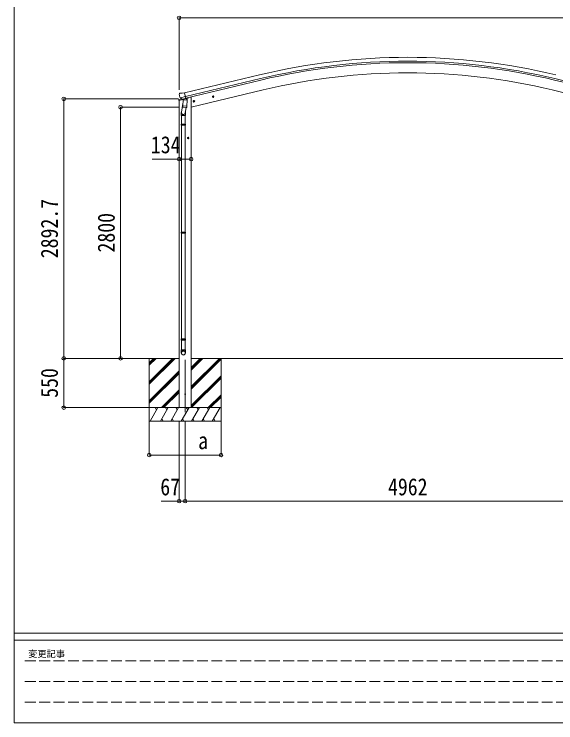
# Model space of a CAD drawing. Units: millimetres at full size, sheet at 1:40. Extents: x -11181 to 11305, y -7804 to 7716.
# Drawn here: x -11181 to -5143, y -7804 to 98 of the extents above; entities that cross this region are included whole.
import ezdxf
from ezdxf.enums import TextEntityAlignment as Align

# ---------------------------------------------------------------- set-up
doc = ezdxf.new("R2010")
doc.units = ezdxf.units.MM
doc.header["$LTSCALE"] = 40
doc.header["$PDMODE"] = 32
doc.header["$PDSIZE"] = 40
doc.linetypes.add('DASHED3', pattern=[4, 3, -1])
for name, color, linetype, lineweight in [('0-0_0', 7, 'Continuous', 9), ('0-1_本体', 4, 'Continuous', 9), ('0-2_部品', 7, 'Continuous', 9), ('0-8_PARTS2', 2, 'Continuous', 9), ('0-A_寸法', 6, 'Continuous', 9), ('F-0_240', 7, 'Continuous', 9)]:
    doc.layers.add(name, color=color, linetype=linetype, lineweight=lineweight)
doc.styles.add('ＭＳ ゴシック', font='')
doc.styles.get('ＭＳ ゴシック').set_extended_font_data('MS Gothic')

msp = doc.modelspace()

# ---------------------------------------------------------------- linework, layer by layer
at = {"layer": '0-0_0'}
for p, q in [((-9341.9, -3739.41), (-9854.12, -3739.42)), ((-9674.9, -3739.41), (-9674.9, -4439.41)), ((-9674.9, -4000.14), (-9414.17, -3739.41)), ((-9674.9, -4014.28), (-9400.03, -3739.41)), ((-9674.9, -4028.43), (-9385.89, -3739.41)), ((-9674.9, -3816.3), (-9598.02, -3739.41)), ((-9674.9, -3802.15), (-9612.16, -3739.41)), ((-9674.9, -3788.01), (-9626.3, -3739.41)), ((-9207.9, -4053.64), (-8893.67, -3739.41)), ((-9207.9, -4067.78), (-8879.53, -3739.41)), ((-9207.9, -3869.8), (-9077.52, -3739.41)), ((-9207.9, -3855.65), (-9091.66, -3739.41)), ((-9207.9, -3841.51), (-9105.8, -3739.41)), ((-9207.9, -3739.41), (-4380.28, -3739.41)), ((-9207.9, -4081.93), (-8874.9, -3748.93)), ((-8874.9, -3739.41), (-8874.9, -4439.41)), ((-9674.9, -4212.27), (-9341.9, -3879.28)), ((-9674.9, -4226.42), (-9341.9, -3893.42)), ((-9674.9, -4240.56), (-9341.9, -3907.56)), ((-9207.9, -4265.77), (-8874.9, -3932.78)), ((-9207.9, -4279.91), (-8874.9, -3946.92)), ((-9203.26, -4289.41), (-8874.9, -3961.06)), ((-9539.91, -4289.41), (-9341.9, -4091.41)), ((-9525.77, -4289.41), (-9341.9, -4105.55)), ((-9511.63, -4289.41), (-9341.9, -4119.69)), ((-9019.41, -4289.41), (-8874.9, -4144.91)), ((-9005.27, -4289.41), (-8874.9, -4159.05)), ((-8991.13, -4289.41), (-8874.9, -4173.19)), ((-8874.9, -4289.41), (-9674.9, -4289.41)), ((-9664.61, -4439.41), (-9578.01, -4289.41)), ((-9593.01, -4315.4), (-9608.01, -4289.41)), ((-9549.14, -4439.41), (-9462.54, -4289.41)), ((-9477.54, -4315.4), (-9492.54, -4289.41)), ((-9433.67, -4439.41), (-9347.07, -4289.41)), ((-9362.07, -4315.4), (-9377.07, -4289.41)), ((-9207.9, -4289.41), (-9341.9, -4289.41)), ((-9318.2, -4439.41), (-9231.6, -4289.41)), ((-9246.6, -4315.4), (-9261.6, -4289.41)), ((-9202.73, -4439.41), (-9116.13, -4289.41)), ((-9131.13, -4315.4), (-9146.13, -4289.41)), ((-9087.26, -4439.41), (-9000.66, -4289.41)), ((-9030.66, -4289.41), (-9015.66, -4315.4)), ((-8971.79, -4439.41), (-8885.19, -4289.41)), ((-9534.14, -4413.44), (-9519.14, -4439.41)), ((-9418.67, -4413.43), (-9403.67, -4439.41)), ((-9303.2, -4413.43), (-9288.2, -4439.41)), ((-9187.73, -4413.44), (-9172.73, -4439.41)), ((-9072.26, -4413.44), (-9057.26, -4439.41)), ((-8956.79, -4413.44), (-8941.79, -4439.41)), ((-9674.9, -4439.41), (-8874.9, -4439.41))]:
    msp.add_line(p, q, dxfattribs=at)
at = {"layer": '0-1_本体'}
for p, q in [((-9280.97, -779.14), (-8445.25, -578.52)), ((-9270.89, -821.14), (-8435.17, -620.5)), ((-4317.3, -821.14), (-5153.01, -620.5)), ((-9266.96, -837.5), (-8431.24, -636.86)), ((-4321.23, -837.5), (-5156.94, -636.86)), ((-9207.9, -939.53), (-8404.86, -746.74)), ((-4380.28, -939.53), (-5183.32, -746.74)), ((-9341.9, -862.69), (-9341.9, -4289.41)), ((-9207.9, -826.41), (-9220.78, -826.41)), ((-9207.9, -826.41), (-9207.9, -4289.41))]:
    msp.add_line(p, q, dxfattribs=at)
for radius in [7073, 7029.83, 7013, 6900]:
    msp.add_arc((-6794.09, -7456.09), radius, 76.5, 103.5, dxfattribs=at)
at = {"layer": '0-2_部品'}
for p, q in [((-9338.13, -786.49), (-9341.98, -792.79)), ((-9335.03, -784.24), (-9321.85, -781.08)), ((-9307.29, -783.75), (-9320.55, -781.05)), ((-9307.29, -783.75), (-9281.36, -777.53)), ((-9344.37, -863.29), (-9301.44, -852.98)), ((-9344.37, -856.39), (-9344.37, -863.29)), ((-9342.34, -795.07), (-9342.07, -796.22)), ((-9315.14, -847.01), (-9342.07, -853.48)), ((-9328.29, -835.37), (-9270.78, -821.57)), ((-9311.44, -850.28), (-9327.82, -835.79)), ((-9308.73, -850.85), (-9301.21, -849.05)), ((-9307.89, -850.74), (-9306.36, -850.38)), ((-9306.36, -850.38), (-9269.66, -841.57)), ((-9304.53, -850.6), (-9304.58, -851.35)), ((-9303.82, -852.39), (-9278.01, -858.82)), ((-9296.9, -857.73), (-9301.58, -924.57)), ((-9251.22, -860.93), (-9296.9, -857.73)), ((-9295.13, -854.55), (-9295.36, -857.84)), ((-9275.61, -843.39), (-9276.63, -858)), ((-9269.66, -841.57), (-9268.13, -841.2)), ((-9266.58, -839.09), (-9265.63, -839.16)), ((-9265.63, -839.16), (-9252.32, -854.48)), ((-9261.88, -843.48), (-9243.65, -839.1)), ((-9255.89, -927.76), (-9251.22, -860.93)), ((-9252.32, -854.48), (-9252.76, -860.82)), ((-9239.82, -830.99), (-9239.82, -834.24)), ((-9184.37, -874.76), (-9182.23, -867.56)), ((-9182.23, -867.56), (-9174.94, -865.81)), ((-9174.73, -882.73), (-9179.4, -863.28)), ((-9174.94, -865.81), (-9169.77, -871.26)), ((-8953.42, -819.32), (-8972.87, -823.98)), ((-8970.44, -823.4), (-8968.31, -816.21)), ((-8965.28, -828.85), (-8970.44, -823.4)), ((-8968.31, -816.21), (-8961.01, -814.45)), ((-8960.81, -831.37), (-8965.48, -811.93)), ((-8961.01, -814.45), (-8955.85, -819.9)), ((-9299.85, -899.8), (-9315.76, -995.97)), ((-9302.44, -937.04), (-9301.56, -924.57)), ((-9302.04, -938.39), (-9302.04, -938.39)), ((-9255.89, -927.76), (-9301.58, -924.57)), ((-9300.59, -939.17), (-9258.9, -942.09)), ((-9264.32, -941.71), (-9275.06, -1005.3)), ((-9255.9, -927.76), (-9256.79, -940.46)), ((-9167.34, -870.67), (-9186.79, -875.34)), ((-9179.2, -880.2), (-9184.37, -874.76)), ((-9317.91, -1033.13), (-9317.91, -998.78)), ((-9271.91, -998.48), (-9271.91, -1033.13)), ((-9271.91, -1033.13), (-9317.91, -1033.13)), ((-9315.91, -1033.13), (-9315.91, -1127.13)), ((-9273.91, -1033.13), (-9273.91, -1127.13)), ((-9317.91, -1129.13), (-9316.91, -1127.13)), ((-9271.91, -1129.13), (-9317.91, -1129.13)), ((-9271.91, -1137.13), (-9317.91, -1137.13)), ((-9272.91, -1127.13), (-9316.91, -1127.13)), ((-9272.91, -1139.13), (-9316.91, -1139.13)), ((-9315.91, -1139.13), (-9315.91, -2333.47)), ((-9273.91, -1139.13), (-9273.91, -2333.47)), ((-9271.91, -1129.13), (-9272.91, -1127.13)), ((-9271.91, -1137.13), (-9272.91, -1139.13)), ((-9271.91, -1129.13), (-9271.91, -1137.13)), ((-9231.7, -1282.92), (-9251.7, -1282.92)), ((-9249.21, -1282.92), (-9245.45, -1276.42)), ((-9245.45, -1289.42), (-9249.21, -1282.92)), ((-9245.45, -1276.42), (-9237.95, -1276.42)), ((-9241.7, -1292.92), (-9241.7, -1272.92)), ((-9237.95, -1276.42), (-9234.2, -1282.92)), ((-9317.91, -2335.47), (-9316.91, -2333.47)), ((-9271.91, -2335.47), (-9317.91, -2335.47)), ((-9271.91, -2343.47), (-9317.91, -2343.47)), ((-9272.91, -2333.47), (-9316.91, -2333.47)), ((-9272.91, -2345.47), (-9316.91, -2345.47)), ((-9315.91, -2345.47), (-9315.91, -3523.51)), ((-9273.91, -2345.47), (-9273.91, -3523.51)), ((-9271.91, -2335.47), (-9272.91, -2333.47)), ((-9271.91, -2343.47), (-9272.91, -2345.47)), ((-9271.91, -2335.47), (-9271.91, -2343.47)), ((-9317.91, -3525.51), (-9316.91, -3523.51)), ((-9271.91, -3525.51), (-9317.91, -3525.51)), ((-9271.91, -3533.51), (-9317.91, -3533.51)), ((-9272.91, -3523.51), (-9316.91, -3523.51)), ((-9272.91, -3535.51), (-9316.91, -3535.51)), ((-9315.91, -3535.51), (-9315.91, -3645.51)), ((-9273.91, -3535.51), (-9273.91, -3645.51)), ((-9271.91, -3525.51), (-9272.91, -3523.51)), ((-9271.91, -3533.51), (-9272.91, -3535.51)), ((-9271.91, -3525.51), (-9271.91, -3533.51)), ((-9317.91, -3679.65), (-9317.91, -3645.51)), ((-9271.91, -3645.51), (-9317.91, -3645.51)), ((-9271.91, -3679.65), (-9271.91, -3645.51))]:
    msp.add_line(p, q, dxfattribs=at)
for points in [[(-9275.93, -842.98), (-9266.2, -840.64), (-9281.36, -777.53)], [(-9328.56, -834.8), (-9327.98, -835.64), (-9327.82, -835.79)], [(-9275.93, -842.98), (-9276.16, -843.13), (-9300.93, -849.07), (-9301.21, -849.05)], [(-8955.85, -819.9), (-8957.98, -827.09), (-8965.28, -828.85)], [(-9169.77, -871.26), (-9171.9, -878.45), (-9179.2, -880.2)], [(-9317.91, -1129.13), (-9317.91, -1137.13), (-9316.91, -1139.13)], [(-9234.2, -1282.92), (-9237.95, -1289.42), (-9245.45, -1289.42)], [(-9317.91, -2335.47), (-9317.91, -2343.47), (-9316.91, -2345.47)], [(-9317.91, -3525.51), (-9317.91, -3533.51), (-9316.91, -3535.51)]]:
    msp.add_lwpolyline(points, dxfattribs=at)
for centre, radius in [((-9177.07, -873.01), 8.5), ((-9177.07, -873.01), 7.7), ((-9177.07, -873.01), 6.5), ((-8963.15, -821.65), 8.5), ((-8963.15, -821.65), 7.7), ((-8963.15, -821.65), 6.5), ((-9241.7, -1282.92), 8.5), ((-9241.7, -1282.92), 7.7), ((-9241.7, -1282.92), 6.5)]:
    msp.add_circle(centre, radius, dxfattribs=at)
at = {"layer": '0-2_部品', "color": 4}
msp.add_circle((-9274.9, -4139.41), 5, dxfattribs=at)
at = {"layer": '0-2_部品'}
for centre, radius, start, end in [((-9333.86, -789.1), 5, 103.5, 148.5), ((-9321.15, -783.99), 3, 78.5, 103.5), ((-9341.37, -856.39), 3, 103.5, 180), ((-9145.26, -748.97), 202.4, 193.5, 205.09125), ((-9308.01, -850.26), 0.5, 248.23754, 283.5), ((-9305.02, -850.57), 0.5, 356, 103.5), ((-9303.58, -851.42), 1, 176, 256), ((-9277.65, -857.85), 1.03, 250.03897, 351.96569), ((-9275.01, -843.47), 0.604, 100.59842, 172.20595), ((-9268.25, -840.71), 0.5, 283.5, 318.76246), ((-9244.82, -834.24), 5, 283.5, 0), ((-9300.5, -937.21), 1.95, 175.04017, 217.47766), ((-9300.45, -937.18), 2, 217.40962, 266), ((-9258.76, -940.09), 2, 266, 349.46843), ((-9287.91, -998.78), 30, 177.45142, 180)]:
    msp.add_arc(centre, radius, start, end, dxfattribs=at)
for centre, major_axis, ratio, start_param, end_param in [((-9339.42, -794.35), (-1.57, -2.57), 0.99628, 4.712389, 5.4996506), ((-9309.45, -848.03), (-0.73, -2.92), 0.997631, 5.8041905, 6.6006116), ((-9309.39, -847.8), (2.63, 3.16), 0.650902, 4.0958226, 4.1686332), ((-9309.43, -847.93), (-0.73, -2.92), 0.997631, 0.3902369, 0.4789948), ((-9294.91, -998.48), (23, 0), 0.996195, 2.5560258, 6.5663028), ((-9294.91, -998.48), (21, 0), 0.996195, 2.9349147, 5.9512394), ((-9294.91, -3677.91), (-23, 0), 0.996195, 3.1415927, 6.2831853), ((-9294.91, -3679.65), (-23, 0), 0.996195, 3.1415927, 6.2831853), ((-9294.91, -3679.65), (0, -23.43), 0.981806, 4.712389, 7.8539816)]:
    msp.add_ellipse(centre, major_axis=major_axis, ratio=ratio, start_param=start_param, end_param=end_param, dxfattribs=at)
msp.add_ellipse((-9294.91, -3679.65), major_axis=(21, 0), ratio=0.996195, dxfattribs=at)
at = {"layer": '0-8_PARTS2', "color": 6}
msp.add_line((-9342.4, 56.99), (-4245.38, 56.99), dxfattribs=at)
at = {"layer": '0-8_PARTS2'}
msp.add_line((-9274.9, -4340.35), (-9274.9, -3756.4), dxfattribs=at)
at = {"layer": '0-A_寸法'}
for p, q in [((-9342.4, 56.99), (-9342.4, -745.35)), ((-10628.18, -846.71), (-9349.35, -846.71)), ((-10628.18, -3739.42), (-10628.18, -846.71)), ((-9994.48, -939.43), (-9349.35, -939.43)), ((-9994.48, -3739.42), (-9994.48, -939.43)), ((-9341.9, -1518.17), (-9641.9, -1518.17)), ((-9207.9, -1518.17), (-9341.9, -1518.17)), ((-10628.18, -3739.42), (-10628.18, -4289.41)), ((-10628.18, -3739.42), (-9681.91, -3739.42)), ((-10628.18, -3739.42), (-9679.16, -3739.42)), ((-9994.48, -3739.42), (-9681.91, -3739.42)), ((-10628.18, -4289.41), (-9680.19, -4289.41)), ((-9674.9, -4817.32), (-9674.9, -4442.91)), ((-9341.9, -5332.3), (-9341.9, -4442.91)), ((-9274.9, -5332.3), (-9274.9, -4442.91)), ((-8874.9, -4817.32), (-8874.9, -4442.91)), ((-9674.9, -4817.32), (-8874.9, -4817.32)), ((-9341.9, -5332.3), (-9541.9, -5332.3)), ((-9341.9, -5332.3), (-9274.9, -5332.3)), ((-9274.9, -5332.3), (-4312.88, -5332.3))]:
    msp.add_line(p, q, dxfattribs=at)
for p in [(-9342.4, 56.99), (-10628.18, -846.71), (-9994.48, -939.43), (-9341.9, -1518.17), (-9207.9, -1518.17), (-10628.18, -3739.42), (-9994.48, -3739.42), (-10628.18, -4289.41), (-9674.9, -4817.32), (-8874.9, -4817.32), (-9341.9, -5332.3), (-9274.9, -5332.3)]:
    msp.add_point(p, dxfattribs=at)
at = {"layer": 'F-0_240', "color": 5}
for p, q in [((-11180.61, 7716.46), (-11180.61, -7803.54)), ((-11180.61, -6803.54), (10739.39, -6803.54)), ((-11180.61, -6883.54), (7183.72, -6883.54)), ((-11180.61, -7803.54), (10739.39, -7803.54))]:
    msp.add_line(p, q, dxfattribs=at)
at = {"layer": 'F-0_240', "color": 4, "linetype": 'DASHED3'}
for p, q in [((-11060.61, -7113.54), (-4656.28, -7113.54)), ((-11060.61, -7343.54), (-4656.28, -7343.54)), ((-11060.61, -7573.54), (-4656.28, -7573.54))]:
    msp.add_line(p, q, dxfattribs=at)

# ---------------------------------------------------------------- texts
at = {"layer": '0-A_寸法', "color": 7, "style": 'ＭＳ ゴシック', "width": 0.85}
for s, p in [('134', (-9656.9, -1510.17)), ('a', (-9129.9, -4809.32)), ('67', (-9551.9, -5324.3)), ('4962', (-7013.89, -5324.3))]:
    msp.add_text(s, height=190.6, dxfattribs=at).set_placement(p, align=Align.BOTTOM_LEFT)
for s, p in [('2892.7', (-10636.18, -2623.07)), ('2800', (-10002.48, -2559.43)), ('550', (-10636.18, -4179.42))]:
    msp.add_text(s, height=190.6, rotation=90, dxfattribs=at).set_placement(p, align=Align.BOTTOM_LEFT)
at = {"layer": 'F-0_240', "style": 'ＭＳ ゴシック'}
msp.add_text('変更記事', height=73.31, dxfattribs=at).set_placement((-11024.31, -7093.54), align=Align.BOTTOM_LEFT)

doc.saveas('drawing.dxf')
